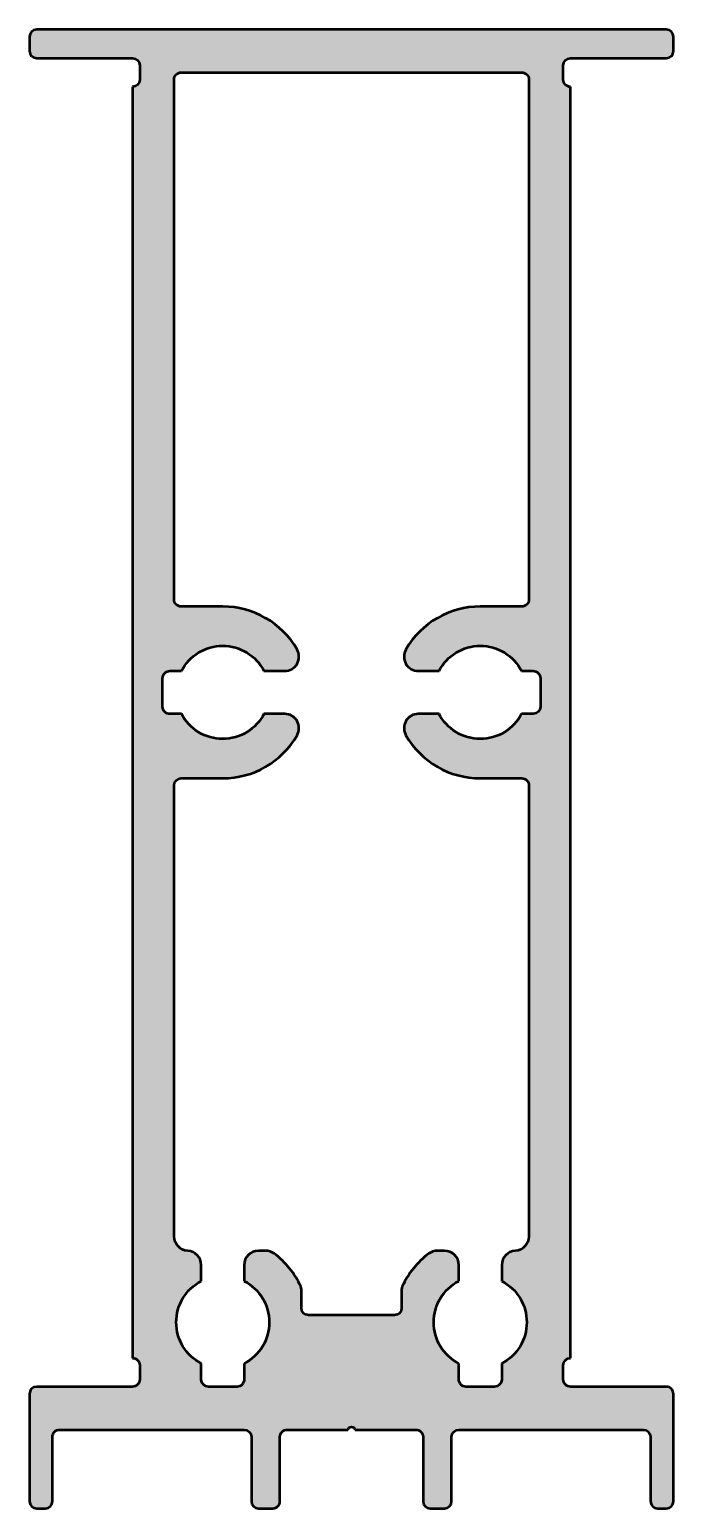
# Model space of a CAD drawing. Extents: x 0 to 45, y 0 to 103.
import ezdxf

# ---------------------------------------------------------------- set-up
doc = ezdxf.new("R2010")
doc.units = 0
doc.layers.add('0S-Alu contour', color=7, linetype='Continuous', lineweight=50)
doc.layers.add('0S-Alu hatch', color=252, linetype='Continuous', lineweight=25)

# ---------------------------------------------------------------- blocks, each defined once
blk = doc.blocks.new('322740__6D9D4148_12A6_4298_B2F4_19F1ED381BFD_')
at = {"layer": '0S-Alu hatch'}
h = blk.add_hatch(color=256, dxfattribs=at)
edge = h.paths.add_edge_path()
edge.add_arc((0.4999885559082096, 102.8000091552734), 0.5000000000000207, 90.00000000000006, 180)
edge.add_line((-1.1444091811e-05, 102.8000091552734), (-1.14440918111e-05, 101.8000091552734))
edge.add_arc((0.4999885559081847, 101.8000091552734), 0.5, 180, 269.9999999999988)
edge.add_line((0.4999885559081735, 101.3000091552734), (7.199988555908237, 101.3000091552734))
edge.add_ellipse((7.199988555908227, 100.8000091552734), major_axis=(-0.4999999999999574, 0), ratio=1, start_angle=180, end_angle=269.99999999999886, ccw=False)
edge.add_line((7.69998855590819, 100.8000091552734), (7.69998855590819, 99.80000915527344))
edge.add_ellipse((7.199988555908183, 99.80000915527341), major_axis=(-0.5000000000000071, 0), ratio=1, start_angle=90.00000000000108, end_angle=180, ccw=False)
edge.add_line((7.199988555908193, 99.30000915527341), (7.199988555908177, 10.50000915527346))
edge.add_ellipse((7.199988555908214, 10.00000915527348), major_axis=(-0.4999999999999769, 0), ratio=1, start_angle=180, end_angle=270.0000000000043, ccw=False)
edge.add_line((7.699988555908191, 10.00000915527347), (7.69998855590819, 9.000009155273402))
edge.add_ellipse((7.199988555908218, 9.000009155273405), major_axis=(-0.4999999999999725, 0), ratio=1, start_angle=89.9999999999954, end_angle=180, ccw=False)
edge.add_line((7.199988555908178, 8.500009155273434), (0.499988555908173, 8.500009155273432))
edge.add_arc((0.4999885559081799, 8.00000915527344), 0.499999999999991, 90.00000000000081, 180)
edge.add_line((-1.14440918111e-05, 8.00000915527344), (-1.14440918111e-05, 0.5000091552734744))
edge.add_arc((0.4999885559082217, 0.5000091552734646), 0.5000000000000328, 180, 269.9999999999962)
edge.add_line((0.4999885559081888, 9.1552734318e-06), (1.099988555908197, 9.1552734318e-06))
edge.add_arc((1.099988555908207, 0.5000091552734081), 0.4999999999999761, 269.9999999999989, 360)
edge.add_line((1.599988555908183, 0.5000091552734184), (1.599988555908183, 5.000009155273417))
edge.add_ellipse((2.099988555908179, 5.000009155273436), major_axis=(-0.4999999999999965, 0), ratio=1, start_angle=269.99999999999966, end_angle=360, ccw=False)
edge.add_line((2.099988555908182, 5.500009155273431), (14.99998855590818, 5.500009155273431))
edge.add_ellipse((14.99998855590817, 5.00000915527343), major_axis=(-0.5000000000000009, 0), ratio=1, start_angle=180, end_angle=269.9999999999984, ccw=False)
edge.add_line((15.49998855590817, 5.000009155273431), (15.49998855590818, 0.5000091552734416))
edge.add_arc((15.99998855590821, 0.5000091552734643), 0.5000000000000325, 180, 269.9999999999992)
edge.add_line((15.9999885559082, 9.1552734318e-06), (16.99998855590817, 9.1552734318e-06))
edge.add_arc((16.9999885559082, 0.5000091552734359), 0.5000000000000071, 269.9999999999972, 360)
edge.add_line((17.49998855590821, 0.5000091552734212), (17.49998855590819, 5.000009155273442))
edge.add_ellipse((17.99998855590817, 5.000009155273457), major_axis=(-0.4999999999999752, 0), ratio=1, start_angle=269.9999999999992, end_angle=360, ccw=False)
edge.add_line((17.99998855590817, 5.500009155273432), (22.2499885559114, 5.500009155273431))
edge.add_ellipse((22.4999885559098, 5.443759155273787), major_axis=(-0.2562499999983622, 0), ratio=1, start_angle=192.6803834919772, end_angle=347.3196165081793, ccw=False)
edge.add_line((22.74998855590805, 5.500009155274114), (26.99998855590819, 5.500009155273431))
edge.add_ellipse((26.99998855590822, 5.00000915527346), major_axis=(-0.4999999999999716, 0), ratio=1, start_angle=180, end_angle=270.00000000000324, ccw=False)
edge.add_line((27.49998855590819, 5.000009155273458), (27.49998855590819, 0.5000091552734496))
edge.add_arc((27.99998855590819, 0.5000091552734341), 0.5000000000000023, 180, 269.9999999999996)
edge.add_line((27.99998855590819, 9.1552734318e-06), (28.99998855590821, 9.1552734318e-06))
edge.add_arc((28.99998855590816, 0.5000091552734718), 0.5000000000000391, 270.0000000000049, 360)
edge.add_line((29.4999885559082, 0.5000091552734874), (29.4999885559082, 5.000009155273412))
edge.add_ellipse((29.99998855590823, 5.000009155273407), major_axis=(-0.5000000000000249, 0), ratio=1, start_angle=270.00000000000244, end_angle=360, ccw=False)
edge.add_line((29.99998855590821, 5.500009155273432), (42.89998855590825, 5.500009155273432))
edge.add_ellipse((42.89998855590823, 5.000009155273492), major_axis=(-0.4999999999999405, 0), ratio=1, start_angle=180, end_angle=269.9999999999984, ccw=False)
edge.add_line((43.39998855590818, 5.000009155273462), (43.39998855590818, 0.5000091552733946))
edge.add_arc((43.89998855590815, 0.5000091552734053), 0.4999999999999735, 180, 270.0000000000033)
edge.add_line((43.89998855590818, 9.1552734318e-06), (44.49998855590821, 9.1552734318e-06))
edge.add_arc((44.49998855590817, 0.5000091552734545), 0.5000000000000214, 270.0000000000041, 360)
edge.add_line((44.9999885559082, 0.5000091552734621), (44.99998855590821, 8.000009155273442))
edge.add_arc((44.49998855590821, 8.000009155273432), 0.5, 0, 90.00000000000081)
edge.add_line((44.4999885559082, 8.500009155273432), (37.79998855590817, 8.500009155273432))
edge.add_ellipse((37.79998855590811, 9.000009155273386), major_axis=(-0.4999999999999539, 0), ratio=1, start_angle=0, end_angle=90.00000000000728, ccw=False)
edge.add_line((37.29998855590816, 9.000009155273393), (37.29998855590821, 10.00000915527348))
edge.add_ellipse((37.79998855590815, 10.00000915527351), major_axis=(-0.4999999999999361, 0), ratio=1, start_angle=270.0000000000008, end_angle=360, ccw=False)
edge.add_line((37.79998855590815, 10.50000915527345), (37.79998855590822, 99.3000091552734))
edge.add_ellipse((37.79998855590821, 99.80000915527339), major_axis=(-0.4999999999999858, 0), ratio=1, start_angle=0, end_angle=90.0000000000008, ccw=False)
edge.add_line((37.29998855590821, 99.80000915527341), (37.29998855590821, 100.8000091552734))
edge.add_ellipse((37.79998855590817, 100.8000091552735), major_axis=(-0.4999999999999503, 0), ratio=1, start_angle=270.0000000000008, end_angle=360, ccw=False)
edge.add_line((37.79998855590816, 101.3000091552734), (44.4999885559082, 101.3000091552734))
edge.add_arc((44.4999885559082, 101.8000091552734), 0.5, 270, 360)
edge.add_line((44.9999885559082, 101.8000091552734), (44.9999885559082, 102.8000091552734))
edge.add_arc((44.49998855590822, 102.8000091552734), 0.4999999999999716, 0, 89.99999999999837)
edge.add_line((44.49998855590824, 103.3000091552734), (0.4999885559082103, 103.3000091552734))
edge = h.paths.add_edge_path()
edge.add_ellipse((10.59998855590823, 99.80000915527336), major_axis=(-0.500000000000071, 0), ratio=1, start_angle=269.9999999999986, end_angle=360, ccw=False)
edge.add_line((10.59998855590824, 100.3000091552734), (34.3999885559082, 100.3000091552734))
edge.add_ellipse((34.3999885559082, 99.80000915527344), major_axis=(-0.5000000000000071, 0), ratio=1, start_angle=180, end_angle=270.0000000000008, ccw=False)
edge.add_line((34.89998855590821, 99.80000915527346), (34.89998855590815, 63.50000909317827))
edge.add_ellipse((34.3999885559082, 63.50000909317826), major_axis=(-0.4999999999999574, 0), ratio=1, start_angle=89.99999999999511, end_angle=180, ccw=False)
edge.add_line((34.39998855590815, 63.0000090931783), (31.50085177145042, 63.00000909317833))
edge.add_arc((31.49998855590816, 57.00000915527338), 6.000000000000034, 89.99175689874126, 150)
edge.add_arc((27.16986153698595, 59.5000091552734), 1.000000000000007, 150.0000000000007, 270.000000000001)
edge.add_line((27.16986153698596, 58.50000915527339), (28.61684790724047, 58.50000915527342))
edge.add_ellipse((31.49998855590818, 57.00000915527343), major_axis=(-3.250000000000005, 0), ratio=1, start_angle=207.4864262503813, end_angle=332.5135737496188, ccw=False)
edge.add_line((34.38312920457588, 58.50000915527342), (35.19998855590824, 58.50000915527342))
edge.add_ellipse((35.19998855590825, 58.00000915527346), major_axis=(-0.4999999999999645, 0), ratio=1, start_angle=180, end_angle=270.00000000000165, ccw=False)
edge.add_line((35.69998855590821, 58.00000915527346), (35.69998855590819, 56.00000915527338))
edge.add_ellipse((35.19998855590826, 56.00000915527335), major_axis=(-0.499999999999929, 0), ratio=1, start_angle=90, end_angle=180, ccw=False)
edge.add_line((35.19998855590826, 55.50000915527341), (34.38312920457588, 55.50000915527342))
edge.add_ellipse((31.49998855590818, 57.00000915527343), major_axis=(-3.250000000000005, 0), ratio=1, start_angle=27.486426250381214, end_angle=152.5135737496189, ccw=False)
edge.add_line((28.61684790724047, 55.50000915527342), (27.16986153698599, 55.50000915527341))
edge.add_arc((27.16986153698597, 54.5000091552734), 1.000000000000009, 89.9999999999992, 209.9999999999983)
edge.add_arc((31.49998855590819, 57.00000915527347), 6.000000000000063, 210.0000000000002, 269.9999999999999)
edge.add_line((31.49998855590818, 51.00000915527341), (34.39998855590811, 51.0000091552734))
edge.add_ellipse((34.39998855590813, 50.50000915527344), major_axis=(-0.4999999999999645, 0), ratio=1, start_angle=180, end_angle=270.00000000000244, ccw=False)
edge.add_line((34.8999885559081, 50.50000915527343), (34.89998855590818, 18.99750759081727))
edge.add_ellipse((33.89998855590818, 18.99750759081725), major_axis=(-0.9999999999999971, 0), ratio=1, start_angle=92.86598398259952, end_angle=180, ccw=False)
edge.add_arc((33.99998855590815, 17.0000091552734), 1.000000000000035, 92.86598398259615, 180)
edge.add_line((32.99998855590811, 17.00000915527344), (32.9999885559082, 15.88314980394114))
edge.add_ellipse((31.4999885559082, 13.00000915527343), major_axis=(-3.250000000000005, 0), ratio=1, start_angle=117.48642625038119, end_angle=242.51357374961879, ccw=False)
edge.add_line((32.9999885559082, 10.11686850660572), (32.9999885559082, 9.000009155273437))
edge.add_ellipse((32.49998855590819, 9.000009155273442), major_axis=(-0.5000000000000142, 0), ratio=1, start_angle=90.0000000000008, end_angle=180, ccw=False)
edge.add_line((32.4999885559082, 8.500009155273428), (30.4999885559082, 8.500009155273428))
edge.add_ellipse((30.49998855590819, 9.000009155273421), major_axis=(-0.4999999999999929, 0), ratio=1, start_angle=0, end_angle=90.0000000000012, ccw=False)
edge.add_line((29.9999885559082, 9.00000915527342), (29.99998855590821, 10.11686850660572))
edge.add_ellipse((31.4999885559082, 13.00000915527343), major_axis=(-3.250000000000005, 0), ratio=1, start_angle=-62.51357374961867, end_angle=62.513573749618786, ccw=False)
edge.add_line((29.99998855590821, 15.88314980394114), (29.9999885559082, 17.00000915527349))
edge.add_arc((28.99998855590823, 17.00000915527346), 0.9999999999999715, 0, 90.0000000000016)
edge.add_line((28.9999885559082, 18.00000915527343), (28.4999885559082, 18.00000915527343))
edge.add_arc((28.49998855590818, 17.00000915527338), 1.000000000000046, 89.99999999999856, 126.8698976458423)
edge.add_arc((31.49998855590877, 13.00000915527277), 6.000000000000895, 126.8698976458448, 155.3800226713437)
edge.add_arc((26.49998855590495, 15.29129700275227), 0.4999999999967671, 155.3800226713352, 180)
edge.add_line((25.99998855590819, 15.29129700275225), (25.99998855590818, 14.00000915527347))
edge.add_ellipse((25.49998855590815, 14.00000915527346), major_axis=(-0.5000000000000285, 0), ratio=1, start_angle=90.00000000000239, end_angle=180, ccw=False)
edge.add_line((25.49998855590818, 13.50000915527343), (19.49998855590819, 13.50000915527343))
edge.add_ellipse((19.4999885559082, 14.00000915527343), major_axis=(-0.5, 0), ratio=1, start_angle=0, end_angle=89.9999999999983, ccw=False)
edge.add_line((18.9999885559082, 14.00000915527343), (18.99998855590817, 15.29129700275228))
edge.add_arc((18.49998855591118, 15.29129700275237), 0.4999999999969945, 0, 24.6199773286564)
edge.add_arc((13.49998855590772, 13.00000915527275), 6.000000000000846, 24.6199773286581, 53.13010235415693)
edge.add_arc((16.49998855590824, 17.00000915527348), 0.9999999999999538, 53.13010235416025, 90.00000000000428)
edge.add_line((16.49998855590816, 18.00000915527343), (15.99998855590816, 18.00000915527343))
edge.add_arc((15.99998855590818, 17.00000915527347), 0.9999999999999644, 90.00000000000122, 180)
edge.add_line((14.99998855590822, 17.00000915527344), (14.99998855590819, 15.88314980394114))
edge.add_ellipse((13.49998855590819, 13.00000915527343), major_axis=(-3.250000000000005, 0), ratio=1, start_angle=117.48642625038119, end_angle=242.51357374961879, ccw=False)
edge.add_line((14.99998855590819, 10.11686850660572), (14.99998855590821, 9.000009155273437))
edge.add_ellipse((14.49998855590821, 9.000009155273432), major_axis=(-0.5000000000000036, 0), ratio=1, start_angle=89.9999999999979, end_angle=180, ccw=False)
edge.add_line((14.49998855590819, 8.500009155273428), (12.49998855590819, 8.500009155273428))
edge.add_ellipse((12.49998855590821, 9.000009155273446), major_axis=(-0.5000000000000178, 0), ratio=1, start_angle=0, end_angle=89.9999999999979, ccw=False)
edge.add_line((11.99998855590819, 9.000009155273446), (11.99998855590819, 10.11686850660572))
edge.add_ellipse((13.49998855590819, 13.00000915527343), major_axis=(-3.250000000000005, 0), ratio=1, start_angle=-62.51357374961867, end_angle=62.513573749618786, ccw=False)
edge.add_line((11.99998855590819, 15.88314980394114), (11.99998855590818, 17.00000915527345))
edge.add_arc((10.99998855590822, 17.00000915527347), 0.9999999999999678, 0, 87.1340160174013)
edge.add_ellipse((11.0999885559082, 18.99750759081723), major_axis=(-0.9999999999999751, 0), ratio=1, start_angle=0, end_angle=87.13401601740179, ccw=False)
edge.add_line((10.09998855590823, 18.99750759081723), (10.09998855590821, 50.50000915527339))
edge.add_ellipse((10.59998855590824, 50.50000915527339), major_axis=(-0.5000000000000285, 0), ratio=1, start_angle=270.00000000000284, end_angle=360, ccw=False)
edge.add_line((10.59998855590821, 51.00000915527342), (13.49998855590817, 51.0000091552734))
edge.add_arc((13.49998855590817, 57.00000915527343), 6.000000000000032, 270, 330.0000000000001)
edge.add_arc((17.83011557483038, 54.50000915527343), 1.000000000000007, 330.0000000000006, 450.0000000000006)
edge.add_line((17.83011557483037, 55.50000915527343), (16.38312920457589, 55.50000915527342))
edge.add_ellipse((13.49998855590819, 57.00000915527343), major_axis=(-3.250000000000005, 0), ratio=1, start_angle=27.486426250381214, end_angle=152.5135737496189, ccw=False)
edge.add_line((10.61684790724048, 55.50000915527342), (9.799988555908193, 55.50000915527343))
edge.add_ellipse((9.799988555908161, 56.00000915527341), major_axis=(-0.4999999999999769, 0), ratio=1, start_angle=0, end_angle=90.00000000000358, ccw=False)
edge.add_line((9.299988555908186, 56.00000915527342), (9.299988555908199, 58.00000915527345))
edge.add_ellipse((9.799988555908161, 58.00000915527345), major_axis=(-0.4999999999999645, 0), ratio=1, start_angle=269.999999999999, end_angle=360, ccw=False)
edge.add_line((9.799988555908172, 58.50000915527341), (10.61684790724048, 58.50000915527342))
edge.add_ellipse((13.49998855590819, 57.00000915527343), major_axis=(-3.250000000000005, 0), ratio=1, start_angle=207.4864262503813, end_angle=332.5135737496188, ccw=False)
edge.add_line((16.38312920457589, 58.50000915527342), (17.8301155748304, 58.50000915527342))
edge.add_arc((17.83011557483038, 59.50000915527341), 0.9999999999999962, 270.0000000000008, 390.0000000000006)
edge.add_arc((13.49998855590819, 57.00000915527344), 5.999999999999978, 29.99999999999979, 89.99999999999984)
edge.add_line((13.4999885559082, 63.00000915527342), (10.59998855590827, 63.00000915527341))
edge.add_ellipse((10.59998855590827, 63.50000915527342), major_axis=(-0.4999999999999965, 0), ratio=1, start_angle=0, end_angle=90.0000000000008, ccw=False)
edge.add_line((10.09998855590827, 63.50000915527341), (10.09998855590815, 99.80000915527336))
at = {"layer": '0S-Alu contour', "color": 7}
for points in [[(-1.1444091811e-05, 102.8000091552734), (-1.14440918111e-05, 101.8000091552734)], [(44.49998855590824, 103.3000091552734), (0.4999885559082092, 103.3000091552734)], [(44.9999885559082, 101.8000091552734), (44.9999885559082, 102.8000091552734)], [(0.4999885559081735, 101.3000091552734), (7.199988555908237, 101.3000091552734)], [(37.79998855590816, 101.3000091552734), (44.4999885559082, 101.3000091552734)], [(7.69998855590819, 100.8000091552734), (7.69998855590819, 99.80000915527344)], [(10.59998855590824, 100.3000091552734), (34.3999885559082, 100.3000091552734)], [(37.29998855590821, 99.80000915527341), (37.29998855590821, 100.8000091552734)], [(7.199988555908193, 99.30000915527341), (7.199988555908177, 10.50000915527346)], [(10.09998855590827, 63.50000915527341), (10.09998855590815, 99.80000915527336)], [(34.89998855590821, 99.80000915527346), (34.89998855590815, 63.50000909317827)], [(37.79998855590815, 10.50000915527345), (37.79998855590822, 99.3000091552734)], [(13.4999885559082, 63.00000915527342), (10.59998855590827, 63.00000915527341)], [(34.39998855590815, 63.0000090931783), (31.50085177145042, 63.00000909317833)], [(9.299988555908186, 56.00000915527342), (9.299988555908199, 58.00000915527345)], [(9.799988555908172, 58.50000915527341), (10.61684790724048, 58.50000915527342)], [(16.38312920457589, 58.50000915527342), (17.8301155748304, 58.50000915527342)], [(27.16986153698596, 58.50000915527339), (28.61684790724047, 58.50000915527342)], [(34.38312920457588, 58.50000915527342), (35.19998855590824, 58.50000915527342)], [(35.69998855590821, 58.00000915527346), (35.69998855590819, 56.00000915527338)], [(10.61684790724048, 55.50000915527342), (9.799988555908193, 55.50000915527343)], [(17.83011557483037, 55.50000915527343), (16.38312920457589, 55.50000915527342)], [(28.61684790724047, 55.50000915527342), (27.16986153698599, 55.50000915527341)], [(35.19998855590826, 55.50000915527341), (34.38312920457588, 55.50000915527342)], [(10.59998855590821, 51.00000915527342), (13.49998855590817, 51.0000091552734)], [(31.49998855590818, 51.00000915527341), (34.39998855590811, 51.0000091552734)], [(10.09998855590823, 18.99750759081723), (10.09998855590821, 50.50000915527339)], [(34.8999885559081, 50.50000915527343), (34.89998855590818, 18.99750759081727)], [(16.49998855590816, 18.00000915527343), (15.99998855590816, 18.00000915527343)], [(28.9999885559082, 18.00000915527343), (28.4999885559082, 18.00000915527343)], [(11.99998855590819, 15.88314980394114), (11.99998855590818, 17.00000915527345)], [(14.99998855590822, 17.00000915527344), (14.99998855590819, 15.88314980394114)], [(29.99998855590821, 15.88314980394114), (29.9999885559082, 17.00000915527349)], [(32.99998855590811, 17.00000915527344), (32.9999885559082, 15.88314980394114)], [(18.9999885559082, 14.00000915527343), (18.99998855590817, 15.29129700275228)], [(25.99998855590819, 15.29129700275225), (25.99998855590818, 14.00000915527347)], [(25.49998855590818, 13.50000915527343), (19.49998855590819, 13.50000915527343)], [(7.699988555908191, 10.00000915527347), (7.69998855590819, 9.000009155273402)], [(11.99998855590819, 9.000009155273446), (11.99998855590819, 10.11686850660572)], [(14.99998855590819, 10.11686850660572), (14.99998855590821, 9.000009155273437)], [(29.9999885559082, 9.00000915527342), (29.99998855590821, 10.11686850660572)], [(32.9999885559082, 10.11686850660572), (32.9999885559082, 9.000009155273437)], [(37.29998855590816, 9.000009155273393), (37.29998855590821, 10.00000915527348)], [(7.199988555908178, 8.500009155273434), (0.4999885559081727, 8.500009155273432)], [(14.49998855590819, 8.500009155273428), (12.49998855590819, 8.500009155273428)], [(32.4999885559082, 8.500009155273428), (30.4999885559082, 8.500009155273428)], [(44.4999885559082, 8.500009155273432), (37.79998855590817, 8.500009155273432)], [(-1.14440918111e-05, 8.00000915527344), (-1.14440918111e-05, 0.5000091552734747)], [(44.9999885559082, 0.5000091552734621), (44.99998855590821, 8.000009155273442)], [(2.099988555908182, 5.500009155273431), (14.99998855590818, 5.500009155273431)], [(17.99998855590817, 5.500009155273432), (22.2499885559114, 5.500009155273431)], [(22.74998855590805, 5.500009155274114), (26.99998855590819, 5.500009155273431)], [(29.99998855590821, 5.500009155273432), (42.89998855590825, 5.500009155273432)], [(1.599988555908183, 0.5000091552734184), (1.599988555908183, 5.000009155273417)], [(15.49998855590817, 5.000009155273431), (15.49998855590818, 0.5000091552734415)], [(17.49998855590821, 0.5000091552734212), (17.49998855590819, 5.000009155273442)], [(27.49998855590819, 5.000009155273458), (27.49998855590819, 0.5000091552734496)], [(29.4999885559082, 0.5000091552734874), (29.4999885559082, 5.000009155273413)], [(43.39998855590818, 5.000009155273462), (43.39998855590818, 0.5000091552733945)], [(0.4999885559081888, 9.1552734318e-06), (1.099988555908197, 9.1552734318e-06)], [(15.9999885559082, 9.1552734318e-06), (16.99998855590817, 9.1552734318e-06)], [(27.99998855590819, 9.1552734318e-06), (28.99998855590821, 9.1552734318e-06)], [(43.89998855590818, 9.1552734318e-06), (44.49998855590821, 9.1552734318e-06)]]:
    blk.add_lwpolyline(points, dxfattribs=at)
for centre, radius, start, end in [((0.4999885559082096, 102.8000091552734), 0.5000000000000207, 90.00000000000006, 180), ((44.49998855590822, 102.8000091552734), 0.4999999999999716, 0, 89.99999999999837), ((0.4999885559081847, 101.8000091552734), 0.5, 180, 269.9999999999988), ((44.4999885559082, 101.8000091552734), 0.5, 270, 0), ((13.49998855590819, 57.00000915527344), 5.999999999999978, 29.99999999999979, 89.99999999999984), ((31.49998855590816, 57.00000915527338), 6.000000000000034, 89.99175689874126, 150), ((17.83011557483038, 59.50000915527341), 0.9999999999999962, 270.0000000000008, 30.00000000000058), ((27.16986153698595, 59.5000091552734), 1.000000000000007, 150.0000000000007, 270.000000000001), ((17.83011557483038, 54.50000915527343), 1.000000000000007, 330.0000000000006, 90.00000000000063), ((27.16986153698597, 54.5000091552734), 1.000000000000009, 89.9999999999992, 209.9999999999983), ((13.49998855590817, 57.00000915527343), 6.000000000000032, 270, 330.0000000000001), ((31.49998855590819, 57.00000915527347), 6.000000000000063, 210.0000000000002, 269.9999999999999), ((10.99998855590822, 17.00000915527347), 0.9999999999999678, 0, 87.1340160174013), ((15.99998855590818, 17.00000915527347), 0.9999999999999644, 90.00000000000122, 180), ((16.49998855590824, 17.00000915527348), 0.9999999999999538, 53.13010235416025, 90.00000000000428), ((13.49998855590772, 13.00000915527275), 6.000000000000846, 24.6199773286581, 53.13010235415693), ((31.49998855590877, 13.00000915527277), 6.000000000000895, 126.8698976458448, 155.3800226713437), ((28.49998855590818, 17.00000915527338), 1.000000000000046, 89.99999999999856, 126.8698976458423), ((28.99998855590823, 17.00000915527346), 0.9999999999999715, 0, 90.0000000000016), ((33.99998855590815, 17.0000091552734), 1.000000000000035, 92.86598398259615, 180), ((18.49998855591118, 15.29129700275237), 0.4999999999969945, 0, 24.6199773286564), ((26.49998855590495, 15.29129700275227), 0.4999999999967671, 155.3800226713352, 180), ((0.4999885559081799, 8.00000915527344), 0.499999999999991, 90.00000000000081, 180), ((44.49998855590821, 8.000009155273432), 0.5, 0, 90.00000000000081), ((0.4999885559082217, 0.5000091552734646), 0.5000000000000328, 180, 269.9999999999962), ((1.099988555908207, 0.5000091552734081), 0.4999999999999761, 269.9999999999989, 0), ((15.99998855590821, 0.5000091552734643), 0.5000000000000325, 180, 269.9999999999992), ((16.9999885559082, 0.5000091552734359), 0.5000000000000071, 269.9999999999972, 0), ((27.99998855590819, 0.5000091552734341), 0.5000000000000023, 180, 269.9999999999996), ((28.99998855590816, 0.5000091552734718), 0.5000000000000391, 270.0000000000049, 0), ((43.89998855590815, 0.5000091552734053), 0.4999999999999735, 180, 270.0000000000033), ((44.49998855590817, 0.5000091552734545), 0.5000000000000214, 270.0000000000041, 0)]:
    blk.add_arc(centre, radius, start, end, dxfattribs=at)
at = {"layer": '0S-Alu contour', "color": 7, "extrusion": (0, 0, -1)}
for centre, radius, start, end in [((-7.199988555908227, 100.8000091552734), 0.4999999999999574, 90.00000000000111, 180), ((-37.79998855590817, 100.8000091552735), 0.4999999999999503, 0, 89.9999999999992), ((-10.59998855590823, 99.80000915527336), 0.500000000000071, 0, 90.00000000000142), ((-34.3999885559082, 99.80000915527344), 0.5000000000000071, 89.9999999999992, 180), ((-7.199988555908183, 99.80000915527341), 0.5000000000000071, 180, 269.9999999999989), ((-37.79998855590821, 99.80000915527339), 0.4999999999999858, 269.9999999999992, 0), ((-10.59998855590827, 63.50000915527342), 0.4999999999999965, 269.9999999999992, 0), ((-34.3999885559082, 63.50000909317826), 0.4999999999999574, 180, 270.0000000000049), ((-13.49998855590819, 57.00000915527343), 3.250000000000005, 27.48642625038124, 152.5135737496187), ((-31.49998855590818, 57.00000915527343), 3.250000000000005, 27.48642625038124, 152.5135737496187), ((-9.799988555908161, 58.00000915527345), 0.4999999999999645, 0, 90.00000000000102), ((-35.19998855590825, 58.00000915527346), 0.4999999999999645, 89.99999999999837, 180), ((-9.799988555908161, 56.00000915527341), 0.4999999999999769, 269.9999999999964, 0), ((-35.19998855590826, 56.00000915527335), 0.499999999999929, 180, 270), ((-13.49998855590819, 57.00000915527343), 3.250000000000005, 207.4864262503812, 332.5135737496188), ((-31.49998855590818, 57.00000915527343), 3.250000000000005, 207.4864262503812, 332.5135737496188), ((-10.59998855590824, 50.50000915527339), 0.5000000000000285, 0, 89.99999999999714), ((-34.39998855590813, 50.50000915527344), 0.4999999999999645, 89.99999999999756, 180), ((-11.0999885559082, 18.99750759081723), 0.9999999999999751, 272.8659839825983, 0), ((-33.89998855590818, 18.99750759081725), 0.9999999999999971, 180, 267.1340160174005), ((-13.49998855590819, 13.00000915527343), 3.250000000000005, 297.4864262503812, 62.51357374961877), ((-13.49998855590819, 13.00000915527343), 3.250000000000005, 117.4864262503812, 242.5135737496188), ((-31.4999885559082, 13.00000915527343), 3.250000000000005, 297.4864262503812, 62.51357374961877), ((-31.4999885559082, 13.00000915527343), 3.250000000000005, 117.4864262503812, 242.5135737496188), ((-19.4999885559082, 14.00000915527343), 0.5, 270.0000000000017, 0), ((-25.49998855590815, 14.00000915527346), 0.5000000000000285, 180, 269.9999999999976), ((-7.199988555908214, 10.00000915527348), 0.4999999999999769, 89.99999999999571, 180), ((-37.79998855590815, 10.00000915527351), 0.4999999999999361, 0, 89.9999999999992), ((-7.199988555908218, 9.000009155273405), 0.4999999999999725, 180, 270.0000000000046), ((-12.49998855590821, 9.000009155273446), 0.5000000000000178, 270.0000000000021, 0), ((-14.49998855590821, 9.000009155273432), 0.5000000000000036, 180, 270.0000000000021), ((-30.49998855590819, 9.000009155273421), 0.4999999999999929, 269.9999999999988, 0), ((-32.49998855590819, 9.000009155273442), 0.5000000000000142, 180, 269.9999999999992), ((-37.79998855590811, 9.000009155273386), 0.4999999999999539, 269.9999999999927, 0), ((-2.099988555908179, 5.000009155273436), 0.4999999999999965, 0, 90.00000000000036), ((-14.99998855590817, 5.00000915527343), 0.5000000000000009, 90.0000000000016, 180), ((-17.99998855590817, 5.000009155273457), 0.4999999999999752, 0, 90.00000000000081), ((-22.4999885559098, 5.443759155273787), 0.2562499999983622, 12.68038349182069, 167.3196165080228), ((-26.99998855590822, 5.00000915527346), 0.4999999999999716, 89.99999999999675, 180), ((-29.99998855590823, 5.000009155273407), 0.5000000000000249, 0, 89.99999999999756), ((-42.89998855590823, 5.000009155273492), 0.4999999999999405, 90.0000000000016, 180)]:
    blk.add_arc(centre, radius, start, end, dxfattribs=at)
blk = doc.blocks.new('322740__56791F50_8456_4765_BAD9_FB9A5CADA650_')
at = {"layer": '0S-Alu contour', "color": 7}
blk.add_blockref('322740__6D9D4148_12A6_4298_B2F4_19F1ED381BFD_', (0, 0), dxfattribs=at)

msp = doc.modelspace()

# ---------------------------------------------------------------- block references
at = {"layer": '0S-Alu contour', "color": 7}
msp.add_blockref('322740__56791F50_8456_4765_BAD9_FB9A5CADA650_', (0, 0), dxfattribs=at)

doc.saveas('drawing.dxf')
